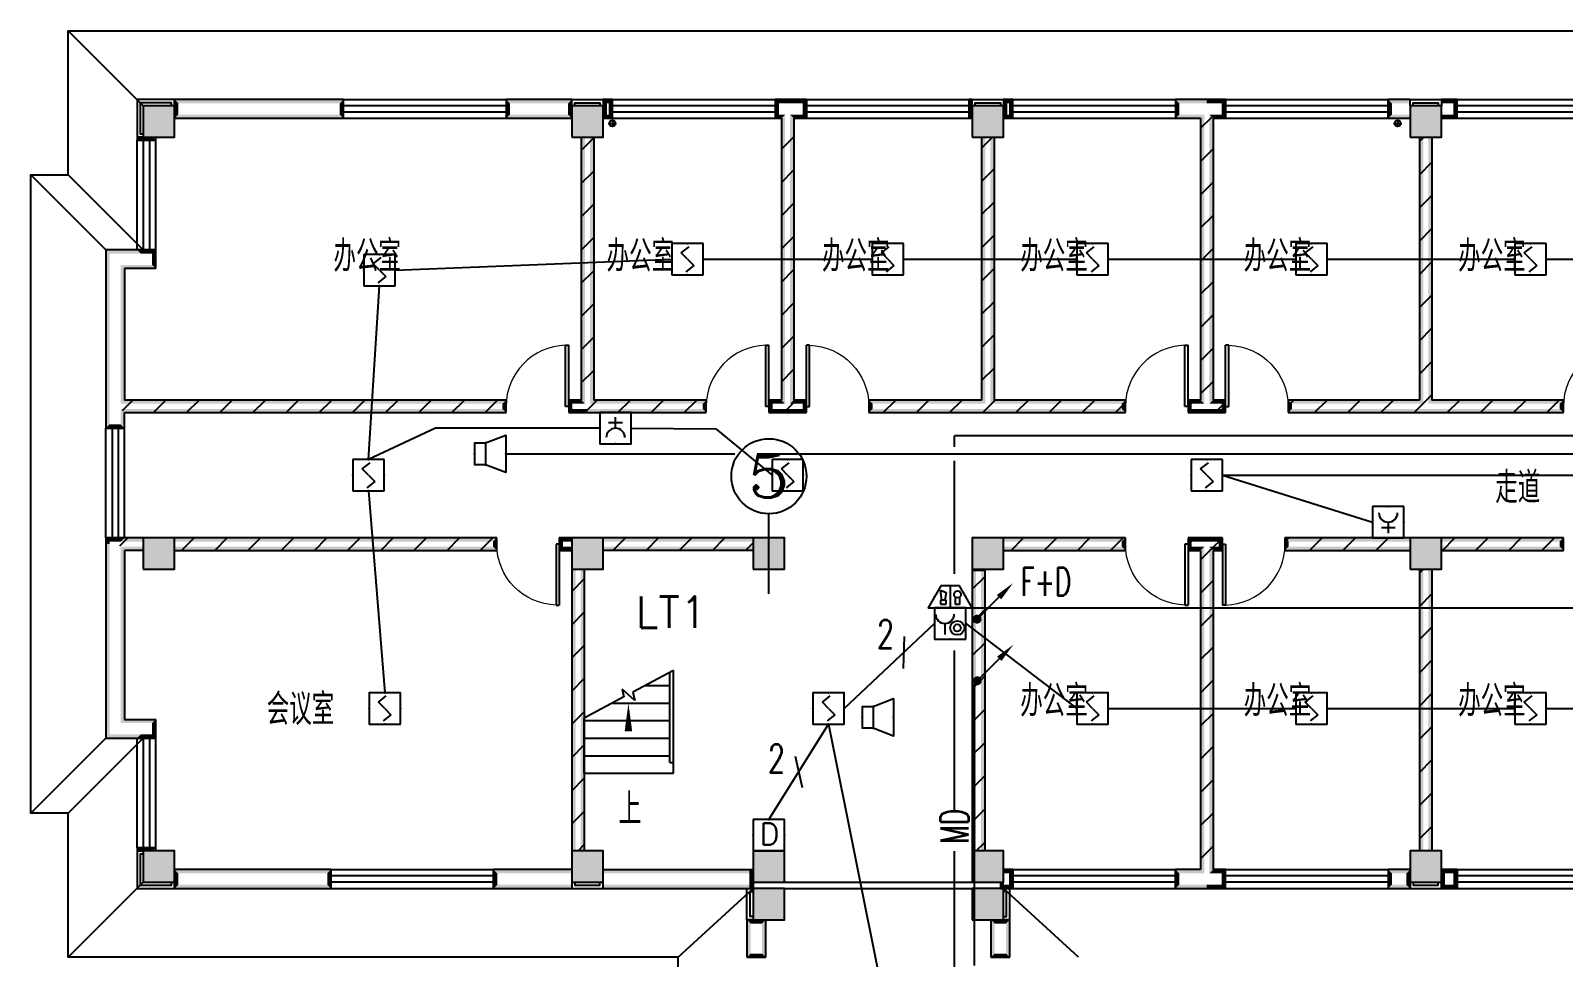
# Model space of a CAD drawing. Extents: x 101023 to 279373, y -114511 to 293844.
# Drawn here: x 123630 to 148130, y -20466 to -5666 of the extents above; entities that cross this region are included whole.
import ezdxf
from ezdxf.enums import TextEntityAlignment as Align

# ---------------------------------------------------------------- set-up
doc = ezdxf.new("R2010")
doc.units = 0
doc.header["$LTSCALE"] = 1000
doc.header["$MEASUREMENT"] = 0
for name, color, linetype in [('A-WALL-PATT', 252, 'Continuous'), ('AXIS', 3, 'Continuous'), ('AXIS_TEXT', 7, 'Continuous'), ('COLUMN', 2, 'Continuous'), ('DIM-消防', 3, 'Continuous'), ('DIM_SYMB', 3, 'Continuous'), ('EQUIP-广播', 3, 'Continuous'), ('EQUIP-消防', 3, 'Continuous'), ('LWIRE', 4, 'Continuous'), ('PUB_HATCH', 8, 'Continuous'), ('PUB_TEXT', 7, 'Continuous'), ('PUB_WALL', 2, 'Continuous'), ('SIG_TEXT', 7, 'Continuous'), ('STAIR', 2, 'Continuous'), ('WALL', 2, 'Continuous'), ('WINDOW', 2, 'Continuous'), ('WIRE-消防', 1, 'Continuous'), ('排水', 153, 'Continuous'), ('看线', 30, 'Continuous')]:
    doc.layers.add(name, color=color, linetype=linetype)
doc.styles.add('_TCH_AXIS', font='COMPLEX', dxfattribs={"bigfont": 'GBCBIG'})
doc.styles.add('_TCH_DIM', font='simplex.shx', dxfattribs={"bigfont": 'gbcbig.shx'})
doc.styles.add('_TEL_DIM', font='simplex.shx', dxfattribs={"width": 0.8, "height": 3.5, "bigfont": 'gbcbig.shx'})
doc.styles.add('COMPLEX', font='COMPLEX')
doc.styles.get("Standard").update_dxf_attribs({"font": 'simplex.shx', "width": 0.8, "bigfont": 'gbcbig.shx'})
pattern_1 = [(45, (-908016.57, -754752.9), (-265.16515, 265.16515), [])]

# ---------------------------------------------------------------- blocks, each defined once
blk = doc.blocks.new('$equip$00002755')
for p, q in [((0.5, 0.5), (-0.5, 0.5)), ((-0.5, 0.5), (-0.5, -0.5)), ((0.5, -0.5), (0.5, 0.5)), ((-0.5, -0.5), (0.5, -0.5))]:
    blk.add_line(p, q)
at = {"const_width": 0.04}
blk.add_lwpolyline([(-0.5, 0.5), (0.5, 0.5), (0.5, -0.5), (-0.5, -0.5), (-0.5, 0.5), (0.5, 0.5)], dxfattribs=at)
for p in [(0, 0.5), (-0.5, 0), (0.5, 0), (-0.027, -0.5)]:
    blk.add_point(p)
at = {"color": 7}
blk.add_attdef('$TEXT$', text='', height=0.4, dxfattribs=at).set_placement((0.026, -0.008), align=Align.MIDDLE_CENTER)
at = {"color": 7, "flags": 1}
for tag, height, p in [('A', 0.00002, (0, 0)), ('B', 0.4, (0.755, -0.254))]:
    blk.add_attdef(tag, text='', height=height, dxfattribs=at).set_placement(p, align=Align.MIDDLE_CENTER)
blk = doc.blocks.new('$equip$00002656')
for p, q in [((-0.5, 1), (-0.5, 0)), ((0.5, 1), (-0.5, 1)), ((0.5, 0), (0.5, 1)), ((0, 0.5), (0, 0.15)), ((-0.5, 0), (0.5, 0)), ((-0.219, 0.331), (0.222, 0.331))]:
    blk.add_line(p, q)
at = {"const_width": 0.04}
blk.add_lwpolyline([(-0.5, 1), (0.5, 1), (0.5, 0), (-0.5, 0), (-0.5, 1), (0.5, 1)], dxfattribs=at)
blk.add_arc((0, 0.8), 0.3, 180, 0)
for p in [(0, 1), (-0.5, 0.5), (0.5, 0.5), (0, 0)]:
    blk.add_point(p)
at = {"color": 7, "flags": 1}
for tag, height, p in [('B', 0.4, (0.762, 0.292)), ('A', 0.00002, (0, 0))]:
    blk.add_attdef(tag, text='', height=height, dxfattribs=at).set_placement(p, align=Align.MIDDLE_CENTER)
blk = doc.blocks.new('$equip$00002982')
for p, q in [((0.35, 0.35), (1, 0.6)), ((1, 0.6), (1, -0.6)), ((0, 0.35), (0.35, 0.35)), ((0, 0.35), (0, -0.35)), ((0.35, 0.35), (0.35, -0.35)), ((0.35, -0.35), (0, -0.35)), ((1, -0.6), (0.35, -0.35))]:
    blk.add_line(p, q)
at = {"const_width": 0.04}
blk.add_lwpolyline([(0.35, 0.35), (0, 0.35), (0, -0.35), (0.35, -0.35), (1, -0.6), (1, 0.6), (0.35, 0.35), (0, 0.35)], dxfattribs=at)
for p in [(0, 0), (0.35, 0.35), (1, 0), (0.35, -0.35)]:
    blk.add_point(p)
at = {"color": 7, "style": '_TEL_DIM', "flags": 1}
for tag in ['A', 'REMARK']:
    blk.add_attdef(tag, text='', height=0.00002, dxfattribs=at).set_placement((0, 0), align=Align.MIDDLE_CENTER)
blk = doc.blocks.new('$equip$00002655')
for p, q in [((-0.5, 1), (-0.5, 0)), ((0.5, 1), (-0.5, 1)), ((0.5, 0), (0.5, 1)), ((-0.169, 0.5), (-0.169, 0.15)), ((-0.5, 0), (0.5, 0))]:
    blk.add_line(p, q)
at = {"const_width": 0.04}
blk.add_lwpolyline([(-0.5, 1), (0.5, 1), (0.5, 0), (-0.5, 0), (-0.5, 1), (0.5, 1)], dxfattribs=at)
for radius in [0.226, 0.113]:
    blk.add_circle((0.227, 0.36), radius)
blk.add_arc((-0.169, 0.8), 0.3, 180, 0)
for p in [(0, 1), (-0.5, 0.5), (0.5, 0.5), (0, 0)]:
    blk.add_point(p)
at = {"color": 7, "flags": 1}
for tag, height, p in [('B', 0.4, (0.762, 0.292)), ('A', 0.00002, (0, 0))]:
    blk.add_attdef(tag, text='', height=height, dxfattribs=at).set_placement(p, align=Align.MIDDLE_CENTER)
blk = doc.blocks.new('$equip$00002679')
for p, q in [((-0.3, 0.699), (-0.703, 0)), ((-0.264, 0.249), (-0.304, 0.569)), ((-0.304, 0.569), (-0.128, 0.489)), ((0.3, 0.699), (-0.3, 0.699)), ((0.3, 0.699), (-0.3, 0.699)), ((0, 0.699), (0, 0)), ((0.703, 0), (0.3, 0.699)), ((-0.703, 0), (0.703, 0)), ((-0.304, 0.249), (-0.304, 0.113)), ((-0.128, 0.249), (-0.304, 0.249)), ((-0.304, 0.113), (-0.128, 0.113)), ((-0.128, 0.489), (-0.168, 0.249)), ((-0.128, 0.113), (-0.128, 0.249)), ((0.174, 0.11), (0.174, 0.338)), ((0.294, 0.11), (0.174, 0.11)), ((0.294, 0.338), (0.294, 0.11))]:
    blk.add_line(p, q)
at = {"const_width": 0.04}
for points in [[(-0.299, 0.699), (0.301, 0.699), (0.703, 0), (-0.702, 0), (-0.299, 0.699), (0.301, 0.699)], [(-0.3, 0.699), (0.3, 0.699), (0.703, 0), (-0.703, 0), (-0.3, 0.699), (0.3, 0.699)]]:
    blk.add_lwpolyline(points, dxfattribs=at)
blk.add_circle((0.234, 0.43), 0.111)
for p in [(0, 0.699), (-0.501, 0.349), (0, 0), (0.502, 0.349)]:
    blk.add_point(p)
at = {"color": 7, "flags": 1}
for tag, height, p in [('B', 0.4, (0.961, 0.299)), ('A', 0.00002, (0, 0))]:
    blk.add_attdef(tag, text='', height=height, dxfattribs=at).set_placement(p, align=Align.MIDDLE_CENTER)
blk = doc.blocks.new('$Equip$00002649')
for p, q in [((-0.5, 0.5), (-0.5, -0.5)), ((0.5, 0.5), (-0.5, 0.5)), ((0.5, -0.5), (0.5, 0.5)), ((-0.2, 0.2), (0.05, 0.4)), ((0, 0), (-0.2, 0.2)), ((0, 0), (0.2, -0.2)), ((0.2, -0.2), (-0.05, -0.4)), ((-0.5, -0.5), (0.5, -0.5))]:
    blk.add_line(p, q)
at = {"const_width": 0.04}
blk.add_lwpolyline([(-0.5, 0.5), (0.5, 0.5), (0.5, -0.5), (-0.5, -0.5), (-0.5, 0.5), (0.5, 0.5)], dxfattribs=at)
for p in [(0, 0.5), (-0.5, 0), (0.5, 0), (0, -0.5)]:
    blk.add_point(p)
at = {"color": 7, "flags": 1}
for tag, height, p in [('A', 0.00002, (0, 0)), ('B', 0.4, (0.762, -0.208))]:
    blk.add_attdef(tag, text='', height=height, dxfattribs=at).set_placement(p, align=Align.MIDDLE_CENTER)
blk = doc.blocks.new('ng')
at = {"layer": '排水'}
for p, q in [((345991, 781358), (346091, 781358)), ((346041, 781408), (346041, 781308))]:
    blk.add_line(p, q, dxfattribs=at)
blk.add_circle((346041, 781358), 50, dxfattribs=at)
blk = doc.blocks.new('雨水管')
at = {"layer": '排水'}
for p in [(588216, -46811), (600767, -46811)]:
    blk.add_blockref('ng', p, dxfattribs=at)
blk = doc.blocks.new('_AXISO')
blk.add_circle((0, 0), 0.5)
at = {"layer": 'AXIS_TEXT', "style": 'COMPLEX', "width": 1.041667}
blk.add_attdef('A', text='', height=0.56, dxfattribs=at).set_placement((-0.25, -0.28), (0.25, -0.28), align=Align.FIT)
blk = doc.blocks.new('ERT')
at = {"layer": 'AXIS'}
blk.add_line((936758.2, 855900), (936758.2, 857175.6), dxfattribs=at)
ref = blk.add_blockref('_AXISO', (936758.2, 857775.6), dxfattribs=dict(at, xscale=1200, yscale=1200, zscale=1200))
ref.add_attrib('A', '5', dxfattribs={"layer": 'AXIS_TEXT', "height": 678.8, "style": '_TCH_AXIS', "width": 1.5}).set_placement((936418.8, 857436.2), (937097.6, 857436.2), align=Align.FIT)
blk = doc.blocks.new('$WINLIB2D$00000001')
at = {"color": 0}
for points in [[(-0.5, 0.5), (-0.5, -0.5)], [(-0.5, 0.5), (0.5, 0.5)], [(0.5, -0.5), (0.5, 0.5)], [(0.5, 0.1667), (-0.5, 0.1667)], [(0.5, -0.1667), (-0.5, -0.1667)], [(-0.5, -0.5), (0.5, -0.5)]]:
    blk.add_lwpolyline(points, dxfattribs=at)
blk = doc.blocks.new('$DorLib2D$00000001')
for p, q in [((0.45, 0.975), (0.5, 0.975)), ((0.45, 0), (0.45, 0.975)), ((0.5, 0), (0.5, 0.975)), ((0.5, 0), (0.45, 0))]:
    blk.add_line(p, q)
at = {"lineweight": 13}
blk.add_arc((0.475, 0), 0.975, 91.4693, 180, dxfattribs=at)
blk = doc.blocks.new('_FZH')
blk.add_lwpolyline([(-0.5, -0.5), (0.5, -0.5), (0.5, 0.5), (-0.5, 0.5)], close=True)
at = {"layer": 'PUB_HATCH'}
blk.add_solid([(-0.5, -0.5), (0.5, -0.5), (-0.5, 0.5), (0.5, 0.5)], dxfattribs=at)
blk = doc.blocks.new('A$C40CE5D7B')
at = {"layer": 'A-WALL-PATT'}
h = blk.add_hatch(dxfattribs=at)
h.set_pattern_fill('普通砖', color=256, scale=150, style=0)
h.set_pattern_definition(pattern_1)
h.paths.add_polyline_path([(19400, 108570), (19300, 108470), (19300, 103970), (19360, 103910), (19400, 103903), (19440, 103910), (19500, 103970), (19500, 108470)])
h = blk.add_hatch(dxfattribs=at)
h.set_pattern_fill('普通砖', color=256, scale=150, style=0)
h.set_pattern_definition(pattern_1)
h.paths.add_polyline_path([(26100, 108570), (26000, 108470), (26000, 103970), (26060, 103910), (26100, 103903), (26140, 103910), (26200, 103970), (26200, 108470)])
h = blk.add_hatch(dxfattribs=at)
h.set_pattern_fill('普通砖', color=256, scale=150, style=0)
h.set_pattern_definition(pattern_1)
h.paths.add_polyline_path([(16300, 108170), (16100, 108170), (16100, 103970), (16160, 103910), (16200, 103903), (16240, 103910), (16300, 103970)])
h = blk.add_hatch(dxfattribs=at)
h.set_pattern_fill('普通砖', color=256, scale=150, style=0)
h.set_pattern_definition(pattern_1)
h.paths.add_polyline_path([(22700, 108170), (22500, 108170), (22500, 103970), (22560, 103910), (22600, 103903), (22640, 103910), (22700, 103970)])
h = blk.add_hatch(dxfattribs=at)
h.set_pattern_fill('普通砖', color=256, scale=150, style=0)
h.set_pattern_definition(pattern_1)
h.paths.add_polyline_path([(29700, 108170), (29500, 108170), (29500, 103970), (29560, 103910), (29600, 103903), (29640, 103910), (29700, 103970)])
h = blk.add_hatch(dxfattribs=at)
h.set_pattern_fill('普通砖', color=256, scale=150, style=0)
h.set_pattern_definition(pattern_1)
h.paths.add_polyline_path([(8700, 103870), (8800, 103770), (14900, 103770), (14900, 103970), (8800, 103970)])
h = blk.add_hatch(dxfattribs=at)
h.set_pattern_fill('普通砖', color=256, scale=150, style=0)
h.set_pattern_definition(pattern_1)
h.paths.add_polyline_path([(16160, 103910), (16100, 103970), (15900, 103970), (15900, 103770), (16200, 103770), (16200, 103903)])
h = blk.add_hatch(dxfattribs=at)
h.set_pattern_fill('普通砖', color=256, scale=150, style=0)
h.set_pattern_definition(pattern_1)
h.paths.add_polyline_path([(16200, 103903), (16200, 103770), (18100, 103770), (18100, 103970), (16300, 103970), (16240, 103910)])
h = blk.add_hatch(dxfattribs=at)
h.set_pattern_fill('普通砖', color=256, scale=150, style=0)
h.set_pattern_definition(pattern_1)
h.paths.add_polyline_path([(19360, 103910), (19300, 103970), (19100, 103970), (19100, 103770), (19400, 103770), (19400, 103903)])
h = blk.add_hatch(dxfattribs=at)
h.set_pattern_fill('普通砖', color=256, scale=150, style=0)
h.set_pattern_definition(pattern_1)
h.paths.add_polyline_path([(19400, 103903), (19400, 103770), (19700, 103770), (19700, 103970), (19500, 103970), (19440, 103910)])
h = blk.add_hatch(dxfattribs=at)
h.set_pattern_fill('普通砖', color=256, scale=150, style=0)
h.set_pattern_definition(pattern_1)
h.paths.add_polyline_path([(22560, 103910), (22500, 103970), (20700, 103970), (20700, 103770), (22600, 103770), (22600, 103903)])
h = blk.add_hatch(dxfattribs=at)
h.set_pattern_fill('普通砖', color=256, scale=150, style=0)
h.set_pattern_definition(pattern_1)
h.paths.add_polyline_path([(22600, 103903), (22600, 103770), (24800, 103770), (24800, 103970), (22700, 103970), (22640, 103910)])
h = blk.add_hatch(dxfattribs=at)
h.set_pattern_fill('普通砖', color=256, scale=150, style=0)
h.set_pattern_definition(pattern_1)
h.paths.add_polyline_path([(26060, 103910), (26000, 103970), (25800, 103970), (25800, 103770), (26100, 103770), (26100, 103903)])
h = blk.add_hatch(dxfattribs=at)
h.set_pattern_fill('普通砖', color=256, scale=150, style=0)
h.set_pattern_definition(pattern_1)
h.paths.add_polyline_path([(26100, 103903), (26100, 103770), (26400, 103770), (26400, 103970), (26200, 103970), (26140, 103910)])
h = blk.add_hatch(dxfattribs=at)
h.set_pattern_fill('普通砖', color=256, scale=150, style=0)
h.set_pattern_definition(pattern_1)
h.paths.add_polyline_path([(29560, 103910), (29500, 103970), (27400, 103970), (27400, 103770), (29600, 103770), (29600, 103903)])
h = blk.add_hatch(dxfattribs=at)
h.set_pattern_fill('普通砖', color=256, scale=150, style=0)
h.set_pattern_definition(pattern_1)
h.paths.add_polyline_path([(29600, 103903), (29600, 103770), (31800, 103770), (31800, 103970), (29700, 103970), (29640, 103910)])
h = blk.add_hatch(dxfattribs=at)
h.set_pattern_fill('普通砖', color=256, scale=150, style=0)
h.set_pattern_definition(pattern_1)
h.paths.add_polyline_path([(9100, 101570), (9100, 101770), (8800, 101770), (8700, 101670), (8800, 101570)])
h = blk.add_hatch(dxfattribs=at)
h.set_pattern_fill('普通砖', color=256, scale=150, style=0)
h.set_pattern_definition(pattern_1)
h.paths.add_polyline_path([(9600, 101770), (9600, 101570), (14750, 101570), (14750, 101770)])
h = blk.add_hatch(dxfattribs=at)
h.set_pattern_fill('普通砖', color=256, scale=150, style=0)
h.set_pattern_definition(pattern_1)
h.paths.add_polyline_path([(15950, 101570), (15950, 101770), (16050, 101770), (16050, 101770), (15750, 101770), (15750, 101570)])
h = blk.add_hatch(dxfattribs=at)
h.set_pattern_fill('普通砖', color=256, scale=150, style=0)
h.set_pattern_definition(pattern_1)
h.paths.add_polyline_path([(16050, 101770), (16450, 101770), (16450, 101570), (18850, 101570), (18850, 101770), (19100, 101770), (19100, 101770), (16050, 101770)])
h = blk.add_hatch(dxfattribs=at)
h.set_pattern_fill('普通砖', color=256, scale=150, style=0)
h.set_pattern_definition(pattern_1)
h.paths.add_polyline_path([(22800, 101770), (22850, 101770), (22850, 101570), (24800, 101570), (24800, 101770), (22800, 101770)])
h = blk.add_hatch(dxfattribs=at)
h.set_pattern_fill('普通砖', color=256, scale=150, style=0)
h.set_pattern_definition(pattern_1)
h.paths.add_polyline_path([(26100, 101637), (26100, 101770), (25800, 101770), (25800, 101570), (26000, 101570), (26060, 101630)])
h = blk.add_hatch(dxfattribs=at)
h.set_pattern_fill('普通砖', color=256, scale=150, style=0)
h.set_pattern_definition(pattern_1)
h.paths.add_polyline_path([(26140, 101630), (26200, 101570), (26350, 101570), (26350, 101770), (26100, 101770), (26100, 101637)])
h = blk.add_hatch(dxfattribs=at)
h.set_pattern_fill('普通砖', color=256, scale=150, style=0)
h.set_pattern_definition(pattern_1)
h.paths.add_polyline_path([(29350, 101570), (29350, 101770), (27350, 101770), (27350, 101570)])
h = blk.add_hatch(dxfattribs=at)
h.set_pattern_fill('普通砖', color=256, scale=150, style=0)
h.set_pattern_definition(pattern_1)
h.paths.add_polyline_path([(29850, 101770), (29850, 101570), (31800, 101570), (31800, 101770)])
h = blk.add_hatch(dxfattribs=at)
h.set_pattern_fill('普通砖', color=256, scale=150, style=0)
h.set_pattern_definition(pattern_1)
h.paths.add_polyline_path([(26100, 101637), (26060, 101630), (26000, 101570), (26000, 96470), (26100, 96370), (26200, 96470), (26200, 101570), (26140, 101630)])
h = blk.add_hatch(dxfattribs=at)
h.set_pattern_fill('普通砖', color=256, scale=150, style=0)
h.set_pattern_definition(pattern_1)
h.paths.add_polyline_path([(15950, 96770), (16150, 96770), (16150, 101270), (15950, 101270)])
h = blk.add_hatch(dxfattribs=at)
h.set_pattern_fill('普通砖', color=256, scale=150, style=0)
h.set_pattern_definition(pattern_1)
h.paths.add_polyline_path([(22350, 96720), (22350, 96770), (22550, 96770), (22550, 101270), (22350, 101270)])
h = blk.add_hatch(dxfattribs=at)
h.set_pattern_fill('普通砖', color=256, scale=150, style=0)
h.set_pattern_definition(pattern_1)
h.paths.add_polyline_path([(29500, 96770), (29700, 96770), (29700, 101270), (29500, 101270)])
at = {"layer": 'PUB_WALL'}
for points in [[(9600, 108670), (9100, 108670), (9160, 108610), (9540, 108610)], [(9100, 108670), (9100, 108170), (9160, 108230), (9160, 108610)], [(9600, 108170), (9600, 108670), (9540, 108610), (9540, 108230)], [(12300, 108770), (9600, 108770), (9660, 108710), (12240, 108710)], [(9600, 108770), (9600, 108470), (9660, 108530), (9660, 108710)], [(12300, 108470), (12300, 108770), (12240, 108710), (12240, 108530)], [(15950, 108770), (14900, 108770), (14960, 108710), (15890, 108710)], [(14900, 108770), (14900, 108470), (14960, 108530), (14960, 108710)], [(15950, 108470), (15950, 108770), (15890, 108710), (15890, 108530)], [(16450, 108670), (15950, 108670), (16010, 108610), (16390, 108610)], [(15950, 108670), (15950, 108170), (16010, 108230), (16010, 108610)], [(16450, 108170), (16450, 108670), (16390, 108610), (16390, 108230)], [(16600, 108770), (16450, 108770), (16510, 108710), (16540, 108710)], [(16450, 108770), (16450, 108470), (16510, 108530), (16510, 108710)], [(16600, 108470), (16600, 108770), (16540, 108710), (16540, 108530)], [(19400, 108770), (19200, 108770), (19260, 108710), (19400, 108710)], [(19200, 108770), (19200, 108470), (19260, 108530), (19260, 108710)], [(19700, 108770), (19400, 108770), (19400, 108710), (19640, 108710)], [(19700, 108470), (19700, 108770), (19640, 108710), (19640, 108530)], [(22350, 108770), (22300, 108770), (22360, 108710), (22290, 108710)], [(22350, 108470), (22350, 108770), (22290, 108710), (22290, 108530)], [(22300, 108770), (22300, 108470), (22360, 108530), (22360, 108710)], [(22850, 108670), (22350, 108670), (22410, 108610), (22790, 108610)], [(22350, 108670), (22350, 108170), (22410, 108230), (22410, 108610)], [(22850, 108170), (22850, 108670), (22790, 108610), (22790, 108230)], [(23000, 108770), (22850, 108770), (22910, 108710), (22940, 108710)], [(22850, 108770), (22850, 108470), (22910, 108530), (22910, 108710)], [(23000, 108470), (23000, 108770), (22940, 108710), (22940, 108530)], [(26100, 108770), (25600, 108770), (25660, 108710), (26100, 108710)], [(25600, 108770), (25600, 108470), (25660, 108530), (25660, 108710)], [(26400, 108770), (26100, 108770), (26100, 108710), (26340, 108710)], [(26400, 108470), (26400, 108770), (26340, 108710), (26340, 108530)], [(29350, 108770), (29000, 108770), (29060, 108710), (29350, 108710)], [(29000, 108770), (29000, 108470), (29060, 108530), (29060, 108710)], [(29850, 108670), (29350, 108670), (29410, 108610), (29790, 108610)], [(29350, 108670), (29350, 108170), (29410, 108230), (29410, 108610)], [(29850, 108170), (29850, 108670), (29790, 108610), (29790, 108230)], [(30100, 108770), (29850, 108770), (29850, 108710), (30040, 108710)], [(30100, 108470), (30100, 108770), (30040, 108710), (30040, 108530)], [(9600, 108470), (12300, 108470), (12240, 108530), (9660, 108530)], [(14900, 108470), (15950, 108470), (15890, 108530), (14960, 108530)], [(16450, 108470), (16600, 108470), (16540, 108530), (16510, 108530)], [(19200, 108470), (19300, 108470), (19360, 108530), (19260, 108530)], [(19300, 108470), (19300, 103970), (19360, 103910), (19360, 108530)], [(19500, 108470), (19500, 103970), (19440, 103910), (19440, 108530)], [(19500, 108470), (19700, 108470), (19640, 108530), (19440, 108530)], [(22300, 108470), (22350, 108470), (22290, 108530), (22360, 108530)], [(22850, 108470), (23000, 108470), (22940, 108530), (22910, 108530)], [(25600, 108470), (26000, 108470), (26060, 108530), (25660, 108530)], [(26000, 108470), (26000, 103970), (26060, 103910), (26060, 108530)], [(26200, 108470), (26200, 103970), (26140, 103910), (26140, 108530)], [(26200, 108470), (26400, 108470), (26340, 108530), (26140, 108530)], [(29000, 108470), (29350, 108470), (29350, 108530), (29060, 108530)], [(29850, 108530), (29850, 108470), (30100, 108470), (30040, 108530)], [(9250, 108170), (9100, 108170), (9100, 108180), (9060, 108180), (9000, 108120), (9300, 108120)], [(9300, 108170), (9000, 108170), (9060, 108110), (9240, 108110)], [(9100, 108170), (9600, 108170), (9540, 108230), (9160, 108230)], [(15950, 108170), (16450, 108170), (16390, 108230), (16010, 108230)], [(16160, 108170), (16100, 108170), (16100, 103970), (16160, 103910)], [(16300, 108170), (16240, 108170), (16240, 103910), (16300, 103970)], [(22350, 108170), (22850, 108170), (22790, 108230), (22410, 108230)], [(22560, 108170), (22500, 108170), (22500, 103970), (22560, 103910)], [(22700, 108170), (22640, 108170), (22640, 103910), (22700, 103970)], [(29350, 108170), (29850, 108170), (29790, 108230), (29410, 108230)], [(29560, 108170), (29500, 108170), (29500, 103970), (29560, 103910)], [(29700, 108170), (29640, 108170), (29640, 103910), (29700, 103970)], [(8500, 106370), (8500, 103870), (8560, 103870), (8560, 106310)], [(9000, 106370), (8500, 106370), (8560, 106310), (9060, 106310)], [(9300, 106370), (9000, 106370), (9060, 106310), (9240, 106310)], [(9300, 106070), (9300, 106370), (9240, 106310), (9240, 106130)], [(8800, 106070), (8800, 103970), (8740, 103910), (8740, 106130)], [(9300, 106070), (8800, 106070), (8740, 106130), (9240, 106130)], [(14900, 103970), (8800, 103970), (8740, 103910), (14840, 103910)], [(14900, 103770), (14900, 103970), (14840, 103910), (14840, 103830)], [(16100, 103970), (15900, 103970), (15960, 103910), (16160, 103910)], [(15900, 103970), (15900, 103770), (15960, 103830), (15960, 103910)], [(18100, 103970), (16300, 103970), (16240, 103910), (18040, 103910)], [(18100, 103770), (18100, 103970), (18040, 103910), (18040, 103830)], [(19300, 103970), (19100, 103970), (19160, 103910), (19360, 103910)], [(19100, 103970), (19100, 103770), (19160, 103830), (19160, 103910)], [(19700, 103970), (19500, 103970), (19440, 103910), (19640, 103910)], [(19700, 103770), (19700, 103970), (19640, 103910), (19640, 103830)], [(22500, 103970), (20700, 103970), (20760, 103910), (22560, 103910)], [(20700, 103970), (20700, 103770), (20760, 103830), (20760, 103910)], [(24800, 103970), (22700, 103970), (22640, 103910), (24740, 103910)], [(24800, 103770), (24800, 103970), (24740, 103910), (24740, 103830)], [(26000, 103970), (25800, 103970), (25860, 103910), (26060, 103910)], [(25800, 103970), (25800, 103770), (25860, 103830), (25860, 103910)], [(26400, 103970), (26200, 103970), (26140, 103910), (26340, 103910)], [(26400, 103770), (26400, 103970), (26340, 103910), (26340, 103830)], [(29500, 103970), (27400, 103970), (27460, 103910), (29560, 103910)], [(27400, 103970), (27400, 103770), (27460, 103830), (27460, 103910)], [(31800, 103970), (29700, 103970), (29640, 103910), (31740, 103910)], [(31800, 103770), (31800, 103970), (31740, 103910), (31740, 103830)], [(8500, 103870), (8500, 103520), (8560, 103580), (8560, 103870)], [(8800, 103770), (14900, 103770), (14840, 103830), (8740, 103830)], [(8800, 103520), (8800, 103770), (8740, 103830), (8740, 103580)], [(15900, 103770), (16200, 103770), (16200, 103830), (15960, 103830)], [(16200, 103770), (18100, 103770), (18040, 103830), (16200, 103830)], [(19100, 103770), (19400, 103770), (19400, 103830), (19160, 103830)], [(19400, 103770), (19700, 103770), (19640, 103830), (19400, 103830)], [(20700, 103770), (22600, 103770), (22600, 103830), (20760, 103830)], [(22600, 103770), (24800, 103770), (24740, 103830), (22600, 103830)], [(25800, 103770), (26100, 103770), (26100, 103830), (25860, 103830)], [(26100, 103770), (26400, 103770), (26340, 103830), (26100, 103830)], [(27400, 103770), (29600, 103770), (29600, 103830), (27460, 103830)], [(29600, 103770), (31800, 103770), (31740, 103830), (29600, 103830)], [(8500, 103520), (8800, 103520), (8740, 103580), (8560, 103580)], [(8800, 101770), (8500, 101770), (8560, 101710), (8740, 101710)], [(8500, 101770), (8500, 101670), (8560, 101670), (8560, 101710)], [(9100, 101710), (9100, 101770), (8800, 101770), (8740, 101710)], [(9600, 101770), (9100, 101770), (9160, 101710), (9540, 101710)], [(9100, 101770), (9100, 101270), (9160, 101330), (9160, 101710)], [(9600, 101270), (9600, 101770), (9540, 101710), (9540, 101330)], [(9600, 101770), (9600, 101710), (14690, 101710), (14750, 101770)], [(14750, 101570), (14750, 101770), (14690, 101710), (14690, 101630)], [(15950, 101710), (15950, 101770), (16050, 101770), (16050, 101770), (15750, 101770), (15810, 101710)], [(15750, 101770), (15750, 101570), (15810, 101630), (15810, 101710)], [(16450, 101770), (15950, 101770), (16010, 101710), (16390, 101710)], [(15950, 101770), (15950, 101270), (16010, 101330), (16010, 101710)], [(16050, 101770), (16450, 101770), (16450, 101710), (18850, 101710), (18850, 101770), (19100, 101770), (19100, 101770), (16050, 101770)], [(16450, 101270), (16450, 101770), (16390, 101710), (16390, 101330)], [(19350, 101770), (18850, 101770), (18910, 101710), (19290, 101710)], [(18850, 101770), (18850, 101270), (18910, 101330), (18910, 101710)], [(19040, 101770), (19100, 101770), (19100, 101770), (19040, 101770)], [(19350, 101270), (19350, 101770), (19290, 101710), (19290, 101330)], [(22850, 101770), (22350, 101770), (22410, 101710), (22790, 101710)], [(22350, 101770), (22350, 101270), (22410, 101330), (22410, 101710)], [(22850, 101270), (22850, 101770), (22790, 101710), (22790, 101330)], [(22800, 101770), (22850, 101770), (22850, 101720), (22860, 101710), (24740, 101710), (24800, 101770), (22800, 101770)], [(22800, 101770), (22800, 101770), (22800, 101770)], [(22850, 101720), (22850, 101620), (22860, 101630), (22860, 101710)], [(24800, 101570), (24800, 101770), (24740, 101710), (24740, 101630)], [(26100, 101770), (25800, 101770), (25860, 101710), (26100, 101710)], [(25800, 101770), (25800, 101570), (25860, 101630), (25860, 101710)], [(26350, 101770), (26100, 101770), (26100, 101710), (26290, 101710)], [(26350, 101570), (26350, 101770), (26290, 101710), (26290, 101630)], [(29350, 101710), (29350, 101770), (27350, 101770), (27410, 101710)], [(27350, 101770), (27350, 101570), (27410, 101630), (27410, 101710)], [(29850, 101770), (29350, 101770), (29410, 101710), (29790, 101710)], [(29350, 101770), (29350, 101270), (29410, 101330), (29410, 101710)], [(29850, 101270), (29850, 101770), (29790, 101710), (29790, 101330)], [(29850, 101770), (29850, 101710), (31740, 101710), (31800, 101770)], [(31800, 101570), (31800, 101770), (31740, 101710), (31740, 101630)], [(8500, 101670), (8500, 98570), (8560, 98630), (8560, 101670)], [(8800, 101570), (8800, 98870), (8740, 98810), (8740, 101630)], [(9100, 101570), (9100, 101630), (8740, 101630), (8800, 101570)], [(9600, 101630), (9600, 101570), (14750, 101570), (14690, 101630)], [(15950, 101570), (15950, 101630), (15810, 101630), (15750, 101570)], [(16450, 101630), (16450, 101570), (18850, 101570), (18850, 101630)], [(22850, 101620), (22850, 101570), (24800, 101570), (24740, 101630), (22860, 101630)], [(25800, 101570), (26000, 101570), (26060, 101630), (25860, 101630)], [(26000, 101570), (26000, 96470), (26060, 96410), (26060, 101630)], [(26200, 101570), (26350, 101570), (26290, 101630), (26140, 101630)], [(26200, 101570), (26200, 96470), (26140, 96410), (26140, 101630)], [(29350, 101570), (29350, 101630), (27410, 101630), (27350, 101570)], [(29850, 101630), (29850, 101570), (31800, 101570), (31740, 101630)], [(9100, 101270), (9600, 101270), (9540, 101330), (9160, 101330)], [(15950, 101270), (16450, 101270), (16390, 101330), (16010, 101330)], [(15950, 96770), (16010, 96770), (16010, 101270), (15950, 101270)], [(16090, 96770), (16150, 96770), (16150, 101270), (16090, 101270)], [(18850, 101270), (19350, 101270), (19290, 101330), (18910, 101330)], [(22350, 101270), (22850, 101270), (22790, 101330), (22410, 101330)], [(22350, 96720), (22350, 96770), (22410, 96770), (22410, 101270), (22350, 101270)], [(22550, 101270), (22350, 101270), (22350, 101236), (22550, 101236)], [(22490, 96770), (22550, 96770), (22550, 101270), (22490, 101270)], [(29350, 101270), (29850, 101270), (29790, 101330), (29410, 101330)], [(29500, 96770), (29560, 96770), (29560, 101270), (29500, 101270)], [(29640, 96770), (29700, 96770), (29700, 101270), (29640, 101270)], [(8800, 98870), (9300, 98870), (9240, 98810), (8740, 98810)], [(9300, 98570), (9300, 98870), (9240, 98810), (9240, 98630)], [(8500, 98570), (9000, 98570), (9060, 98630), (8560, 98630)], [(9000, 98570), (9300, 98570), (9240, 98630), (9060, 98630)], [(9000, 96770), (9300, 96770), (9240, 96830), (9060, 96830)], [(9100, 96760), (9100, 96770), (9250, 96770), (9300, 96820), (9000, 96820), (9060, 96760)], [(22350, 96720), (22350, 96770), (22550, 96770), (22550, 96780), (22350, 96780)], [(9600, 96770), (9100, 96770), (9160, 96710), (9540, 96710)], [(9100, 96770), (9100, 96270), (9160, 96330), (9160, 96710)], [(9600, 96270), (9600, 96770), (9540, 96710), (9540, 96330)], [(16450, 96770), (15950, 96770), (16010, 96710), (16390, 96710)], [(15950, 96770), (15950, 96270), (16010, 96330), (16010, 96710)], [(16450, 96270), (16450, 96770), (16390, 96710), (16390, 96330)], [(19350, 96770), (18850, 96770), (18910, 96710), (19290, 96710)], [(18850, 96770), (18850, 96270), (18910, 96330), (18910, 96710)], [(19350, 96270), (19350, 96770), (19290, 96710), (19290, 96330)], [(22850, 96770), (22350, 96770), (22410, 96710), (22790, 96710)], [(22350, 96770), (22350, 96270), (22410, 96330), (22410, 96710)], [(22850, 96270), (22850, 96770), (22790, 96710), (22790, 96330)], [(29850, 96770), (29350, 96770), (29410, 96710), (29790, 96710)], [(29350, 96770), (29350, 96270), (29410, 96330), (29410, 96710)], [(29850, 96270), (29850, 96770), (29790, 96710), (29790, 96330)], [(9100, 96270), (9600, 96270), (9540, 96330), (9160, 96330)], [(12100, 96470), (9600, 96470), (9660, 96410), (12040, 96410)], [(9600, 96470), (9600, 96170), (9660, 96230), (9660, 96410)], [(12100, 96170), (12100, 96470), (12040, 96410), (12040, 96230)], [(15950, 96470), (14700, 96470), (14760, 96410), (15950, 96410)], [(14700, 96470), (14700, 96170), (14760, 96230), (14760, 96410)], [(15950, 96270), (16450, 96270), (16390, 96330), (16010, 96330)], [(16450, 96470), (16450, 96410), (18850, 96410), (18850, 96470)], [(18850, 96470), (18790, 96470), (18790, 96170), (18850, 96170)], [(18850, 96270), (19350, 96270), (19290, 96330), (18910, 96330)], [(22350, 96270), (22850, 96270), (22790, 96330), (22410, 96330)], [(22850, 96420), (22850, 96270), (22800, 96270), (22800, 96170), (22860, 96230), (22860, 96410)], [(22850, 96470), (22850, 96420), (22860, 96410), (22940, 96410), (23000, 96470)], [(23000, 96170), (23000, 96470), (22940, 96410), (22940, 96230)], [(26000, 96470), (25600, 96470), (25660, 96410), (26060, 96410)], [(25600, 96470), (25600, 96170), (25660, 96230), (25660, 96410)], [(26400, 96470), (26200, 96470), (26140, 96410), (26340, 96410)], [(26400, 96170), (26400, 96470), (26340, 96410), (26340, 96230)], [(29350, 96470), (29000, 96470), (29060, 96410), (29290, 96410)], [(29000, 96470), (29000, 96170), (29060, 96230), (29060, 96410)], [(29350, 96170), (29350, 96470), (29290, 96410), (29290, 96230)], [(29350, 96270), (29850, 96270), (29790, 96330), (29410, 96330)], [(30100, 96470), (29850, 96470), (29910, 96410), (30040, 96410)], [(29850, 96470), (29850, 96170), (29910, 96230), (29910, 96410)], [(30100, 96170), (30100, 96470), (30040, 96410), (30040, 96230)], [(9600, 96170), (12100, 96170), (12040, 96230), (9660, 96230)], [(14700, 96170), (15950, 96170), (15950, 96230), (14760, 96230)], [(16450, 96170), (18850, 96170), (18850, 96230), (16450, 96230)], [(19350, 96170), (18850, 96170), (18910, 96110), (19290, 96110)], [(18850, 96170), (18850, 95670), (18910, 95730), (18910, 96110)], [(19350, 95670), (19350, 96170), (19290, 96110), (19290, 95730)], [(22850, 96170), (22350, 96170), (22410, 96110), (22790, 96110)], [(22350, 96170), (22350, 95670), (22410, 95730), (22410, 96110)], [(22850, 95670), (22850, 96170), (22790, 96110), (22790, 95730)], [(22800, 96170), (23000, 96170), (22940, 96230), (22860, 96230)], [(25600, 96170), (26100, 96170), (26100, 96230), (25660, 96230)], [(26100, 96170), (26400, 96170), (26340, 96230), (26100, 96230)], [(29000, 96170), (29350, 96170), (29290, 96230), (29060, 96230)], [(29850, 96170), (30100, 96170), (30040, 96230), (29910, 96230)], [(18750, 95670), (18750, 95070), (18810, 95130), (18810, 95610)], [(19050, 95670), (18750, 95670), (18810, 95610), (18990, 95610)], [(18850, 95670), (19350, 95670), (19290, 95730), (18910, 95730)], [(19050, 95070), (19050, 95670), (18990, 95610), (18990, 95130)], [(22350, 95670), (22850, 95670), (22790, 95730), (22410, 95730)], [(22650, 95670), (22650, 95070), (22710, 95130), (22710, 95610)], [(22950, 95670), (22650, 95670), (22710, 95610), (22890, 95610)], [(22950, 95070), (22950, 95670), (22890, 95610), (22890, 95130)], [(18750, 95070), (19050, 95070), (18990, 95130), (18810, 95130)], [(22650, 95070), (22950, 95070), (22890, 95130), (22710, 95130)]]:
    blk.add_hatch(color=256, dxfattribs=at).paths.add_polyline_path(points)
for points in [[(9600, 108670), (9600, 108770), (9000, 108770), (9000, 108170), (9100, 108170)], [(9550, 108670), (9550, 108720), (9050, 108720), (9050, 108220), (9100, 108220)], [(15950, 108670), (15950, 108770), (16450, 108770), (16450, 108670)], [(16000, 108670), (16000, 108720), (16400, 108720), (16400, 108670)], [(22350, 108670), (22350, 108770), (22850, 108770), (22850, 108670)], [(22400, 108670), (22400, 108720), (22800, 108720), (22800, 108670)], [(29350, 108670), (29350, 108770), (29850, 108770), (29850, 108670)], [(29400, 108670), (29400, 108720), (29800, 108720), (29800, 108670)], [(9100, 96770), (9000, 96770), (9000, 96170), (9600, 96170), (9600, 96270)], [(9100, 96720), (9050, 96720), (9050, 96220), (9550, 96220), (9550, 96270)], [(15950, 96270), (15950, 96170), (16450, 96170), (16450, 96270)], [(16000, 96270), (16000, 96220), (16400, 96220), (16400, 96270)], [(18850, 95670), (18750, 95670), (18750, 96170), (18850, 96170)], [(18850, 95720), (18800, 95720), (18800, 96120), (18850, 96120)], [(22850, 95670), (22950, 95670), (22950, 96170), (22850, 96170)], [(22850, 95720), (22900, 95720), (22900, 96120), (22850, 96120)], [(29350, 96270), (29350, 96170), (29850, 96170), (29850, 96270)], [(29400, 96270), (29400, 96220), (29800, 96220), (29800, 96270)]]:
    blk.add_lwpolyline(points)
at = {"layer": 'DIM_SYMB'}
blk.add_lwpolyline([(16855, 97870, 0, 0, 0), (16855, 99130, 0, 120, 0), (16855, 98680, 0, 0, 0)], format="xyseb", dxfattribs=at)
at = {"layer": 'STAIR'}
for p, q in [((17575, 99650), (16924, 99303)), ((17515, 98180), (17515, 99618)), ((17575, 98180), (17575, 99650)), ((17575, 98180), (17575, 99650)), ((16783, 99228), (16150, 98890)), ((16955, 99171), (16755, 99351)), ((16755, 99351), (16783, 99228)), ((16924, 99303), (16955, 99171)), ((17125, 99410), (17515, 99410)), ((16600, 99130), (17515, 99130)), ((16150, 98010), (16150, 98890)), ((16150, 98850), (17515, 98850)), ((16150, 98570), (17515, 98570)), ((16150, 98290), (17515, 98290)), ((16150, 98010), (17575, 98010)), ((17515, 98180), (17575, 98180)), ((17575, 98010), (17575, 98180))]:
    blk.add_line(p, q, dxfattribs=at)
at = {"layer": 'WALL'}
for p, q in [((12300, 108770), (9600, 108770)), ((9600, 108770), (9600, 108670)), ((12300, 108470), (12300, 108770)), ((15950, 108770), (14900, 108770)), ((14900, 108770), (14900, 108470)), ((15950, 108470), (15950, 108770)), ((16600, 108770), (16450, 108770)), ((16450, 108770), (16450, 108470)), ((16600, 108470), (16600, 108770)), ((19400, 108770), (19200, 108770)), ((19200, 108770), (19200, 108470)), ((19700, 108770), (19400, 108770)), ((19700, 108470), (19700, 108770)), ((22350, 108770), (22300, 108770)), ((22300, 108770), (22300, 108470)), ((22350, 108470), (22350, 108770)), ((23000, 108770), (22850, 108770)), ((22850, 108770), (22850, 108470)), ((23000, 108470), (23000, 108770)), ((26100, 108770), (25600, 108770)), ((25600, 108770), (25600, 108470)), ((26400, 108770), (26100, 108770)), ((26400, 108470), (26400, 108770)), ((29350, 108770), (29000, 108770)), ((29000, 108770), (29000, 108470)), ((30100, 108770), (29850, 108770)), ((30100, 108470), (30100, 108770)), ((9600, 108470), (12300, 108470)), ((14900, 108470), (15950, 108470)), ((16450, 108470), (16600, 108470)), ((19200, 108470), (19300, 108470)), ((19300, 108470), (19300, 103970)), ((19500, 108470), (19500, 103970)), ((19500, 108470), (19700, 108470)), ((22300, 108470), (22350, 108470)), ((22850, 108470), (23000, 108470)), ((25600, 108470), (26000, 108470)), ((26000, 108470), (26000, 103970)), ((26200, 108470), (26200, 103970)), ((26200, 108470), (26400, 108470)), ((29000, 108470), (29350, 108470)), ((29850, 108470), (30100, 108470)), ((9000, 108170), (9000, 108120)), ((9100, 108170), (9000, 108170)), ((9000, 108120), (9300, 108120)), ((9300, 108120), (9300, 108170)), ((16100, 108170), (16100, 103970)), ((16300, 108170), (16300, 103970)), ((22500, 108170), (22500, 103970)), ((22700, 108170), (22700, 103970)), ((29500, 108170), (29500, 103970)), ((29700, 108170), (29700, 103970)), ((8500, 106370), (8500, 103870)), ((9000, 106370), (8500, 106370)), ((9300, 106370), (9000, 106370)), ((9300, 106070), (9300, 106370)), ((8800, 106070), (8800, 103970)), ((9300, 106070), (8800, 106070)), ((14900, 103970), (8800, 103970)), ((14900, 103770), (14900, 103970)), ((16100, 103970), (15900, 103970)), ((15900, 103970), (15900, 103770)), ((18100, 103970), (16300, 103970)), ((18100, 103770), (18100, 103970)), ((19300, 103970), (19100, 103970)), ((19100, 103970), (19100, 103770)), ((19700, 103970), (19500, 103970)), ((19700, 103770), (19700, 103970)), ((22500, 103970), (20700, 103970)), ((20700, 103970), (20700, 103770)), ((24800, 103970), (22700, 103970)), ((24800, 103770), (24800, 103970)), ((26000, 103970), (25800, 103970)), ((25800, 103970), (25800, 103770)), ((26400, 103970), (26200, 103970)), ((26400, 103770), (26400, 103970)), ((29500, 103970), (27400, 103970)), ((27400, 103970), (27400, 103770)), ((31800, 103970), (29700, 103970)), ((31800, 103770), (31800, 103970)), ((8500, 103870), (8500, 103520)), ((8800, 103770), (14900, 103770)), ((8800, 103520), (8800, 103770)), ((15900, 103770), (16200, 103770)), ((16200, 103770), (18100, 103770)), ((19100, 103770), (19400, 103770)), ((19400, 103770), (19700, 103770)), ((20700, 103770), (22600, 103770)), ((22600, 103770), (24800, 103770)), ((25800, 103770), (26100, 103770)), ((26100, 103770), (26400, 103770)), ((27400, 103770), (29600, 103770)), ((29600, 103770), (31800, 103770)), ((8500, 103520), (8800, 103520)), ((8800, 101770), (8500, 101770)), ((8500, 101770), (8500, 101670)), ((9100, 101770), (8800, 101770)), ((14750, 101770), (9600, 101770)), ((14750, 101570), (14750, 101770)), ((16050, 101770), (15750, 101770)), ((15750, 101770), (15750, 101570)), ((19100, 101770), (16050, 101770)), ((19100, 101770), (19100, 101770)), ((24800, 101770), (22800, 101770)), ((22800, 101770), (22800, 101770)), ((24800, 101570), (24800, 101770)), ((26100, 101770), (25800, 101770)), ((25800, 101770), (25800, 101570)), ((26350, 101770), (26100, 101770)), ((26350, 101570), (26350, 101770)), ((29350, 101770), (27350, 101770)), ((27350, 101770), (27350, 101570)), ((31800, 101770), (29850, 101770)), ((31800, 101570), (31800, 101770)), ((8500, 101670), (8500, 98570)), ((8800, 101570), (8800, 98870)), ((9100, 101570), (8800, 101570)), ((9600, 101570), (14750, 101570)), ((15750, 101570), (15950, 101570)), ((18850, 101570), (16450, 101570)), ((22850, 101570), (24800, 101570)), ((25800, 101570), (26000, 101570)), ((26000, 101570), (26000, 96470)), ((26200, 101570), (26350, 101570)), ((26200, 101570), (26200, 96470)), ((27350, 101570), (29350, 101570)), ((29850, 101570), (31800, 101570)), ((15950, 101270), (15950, 96770)), ((16150, 101270), (16150, 96770)), ((22350, 101270), (22350, 96770)), ((22550, 101270), (22550, 96770)), ((29500, 101270), (29500, 96770)), ((29700, 101270), (29700, 96770)), ((8800, 98870), (9300, 98870)), ((9300, 98570), (9300, 98870)), ((8500, 98570), (9000, 98570)), ((9000, 98570), (9300, 98570)), ((9300, 96820), (9000, 96820)), ((9000, 96820), (9000, 96770)), ((9300, 96770), (9300, 96820)), ((9000, 96770), (9100, 96770)), ((12100, 96470), (9600, 96470)), ((9600, 96470), (9600, 96170)), ((12100, 96170), (12100, 96470)), ((15950, 96470), (14700, 96470)), ((14700, 96470), (14700, 96170)), ((16450, 96470), (18850, 96470)), ((23000, 96470), (22850, 96470)), ((23000, 96170), (23000, 96470)), ((26000, 96470), (25600, 96470)), ((25600, 96470), (25600, 96170)), ((26400, 96470), (26200, 96470)), ((26400, 96170), (26400, 96470)), ((29350, 96470), (29000, 96470)), ((29000, 96470), (29000, 96170)), ((29350, 96170), (29350, 96470)), ((30100, 96470), (29850, 96470)), ((29850, 96470), (29850, 96170)), ((30100, 96170), (30100, 96470)), ((9600, 96170), (12100, 96170)), ((14700, 96170), (15950, 96170)), ((16450, 96170), (18850, 96170)), ((18850, 96270), (18850, 96170)), ((22800, 96270), (22800, 96170)), ((22800, 96170), (23000, 96170)), ((25600, 96170), (26100, 96170)), ((26100, 96170), (26400, 96170)), ((29000, 96170), (29350, 96170)), ((29850, 96170), (30100, 96170)), ((18750, 95670), (18750, 95070)), ((18850, 95670), (18750, 95670)), ((19050, 95070), (19050, 95670)), ((22650, 95670), (22650, 95070)), ((22950, 95670), (22850, 95670)), ((22950, 95070), (22950, 95670)), ((18750, 95070), (19050, 95070)), ((22650, 95070), (22950, 95070))]:
    blk.add_line(p, q, dxfattribs=at)
at = {"layer": '排水'}
for p, q in [((7900, 109870), (9100, 108670)), ((7300, 107570), (8500, 106370)), ((7900, 107570), (9100, 106370)), ((7300, 97370), (8500, 98570)), ((7900, 97370), (9100, 98570)), ((7900, 95070), (9100, 96270)), ((17650, 95070), (18850, 96170)), ((24050, 95070), (22850, 96170))]:
    blk.add_line(p, q, dxfattribs=at)
blk.add_lwpolyline([(17650, 89770), (17650, 95070), (7900, 95070), (7900, 97370), (7300, 97370), (7300, 107570), (7900, 107570), (7900, 109870), (58850, 109870), (58850, 107870), (63700, 107870), (63700, 109870), (64900, 109870)], dxfattribs=at)
at = {"layer": '看线'}
for p, q in [((19350, 96270), (22350, 96270)), ((19350, 96170), (22350, 96170))]:
    blk.add_line(p, q, dxfattribs=at)
blk.add_blockref('雨水管', (-917658, -626157))
at = {"layer": 'COLUMN'}
for p, xscale, yscale, zscale, rotation in [((9350, 108420), 499.9999996874249, 500.0000004949979, 500.0000004949979, 359.999999950281), ((16200, 108420), 500.0009756486397, 499.9658332468243, 499.9658332468243, 359.9999999607932), ((22600, 108420), 499.9999994139653, 499.9658326901263, 499.9658326901263, 359.9999999702914), ((29600, 108420), 499.9999997831183, 500.0000000086147, 500.0000000086147, 7.096993437544791e-09), ((9350, 101520), 499.9999996254919, 500.0000003420282, 500.0000003420282, 359.9999999805366), ((16200, 101520), 500.00097617344, 499.9658330852399, 499.9658330852399, 359.9999999763078), ((19100, 101520), 499.9999990476063, 499.9658331071259, 499.9658331071259, 359.9999999860995), ((22600, 101520), 499.9999993123347, 499.9658330257516, 499.9658330257516, 359.9999999665427), ((9350, 96520), 499.999999549822, 499.965833150316, 499.965833150316, 359.9999999763745), ((16200, 96520), 500.0009762059199, 500.0000006456394, 500.0000006456394, 359.9999999558173), ((19100, 96520), 499.9999996775296, 500.0000004463363, 500.0000004463363, 359.9999999776018), ((22600, 96520), 499.9999994379468, 500.0000005076872, 500.0000005076872, 359.9999999750672), ((29600, 96520), 499.9999996058177, 499.9658332178369, 499.9658332178369, 359.9999999614468), ((19100, 95920), 500.0000004040776, 500.0000002979068, 500.0000002979068, 359.9999999811236), ((22600, 95920), 499.9999995232793, 499.9993402460823, 499.9993402460823, 359.9999999743601)]:
    blk.add_blockref('_FZH', p, dxfattribs=dict(at, xscale=xscale, yscale=yscale, zscale=zscale, rotation=rotation))
at = {"layer": 'COLUMN', "xscale": 500.0000002485467, "yscale": 500.0000003346941, "zscale": 500.0000003346941}
blk.add_blockref('_FZH', (29600, 101520), dxfattribs=at)
at = {"layer": 'WALL'}
blk.add_blockref('ERT', (-917658, -755022), dxfattribs=at)
at = {"layer": 'WINDOW'}
for name, p, xscale, yscale, zscale, rotation in [('$WINLIB2D$00000001', (13600, 108620), -2600, 300, -2600, 180), ('$WINLIB2D$00000001', (17900, 108620), -2600, 300, -2600, 180), ('$WINLIB2D$00000001', (24300, 108620), -2600, 300, 2600, 180), ('$WINLIB2D$00000001', (31400, 108620), -2600, 300, 2600, 180), ('$WINLIB2D$00000001', (9150, 107245), -1750, 299.9999999999999, -1750, 270), ('$DorLib2D$00000001', (32300, 103870), 1000, 1000, 1000, 359.9999999999981), ('$WINLIB2D$00000001', (8650, 102645), -1750, 300, -1750, 270), ('$DorLib2D$00000001', (15250, 101670), -1000, 1000, -1000, 180), ('$DorLib2D$00000001', (25300, 101670), -1000, 1000, -1000, 180), ('$DorLib2D$00000001', (26850, 101670), 1000, 1000, 1000, 180), ('$WINLIB2D$00000001', (9150, 97695), -1750, 300, -1750, 269.9999782967044), ('$WINLIB2D$00000001', (27700, 96320), -2600, 300, 2600, 180)]:
    blk.add_blockref(name, p, dxfattribs=dict(at, xscale=xscale, yscale=yscale, zscale=zscale, rotation=rotation))
for name, p, xscale, yscale, zscale in [('$WINLIB2D$00000001', (21000, 108620), 2600, 300, -2600), ('$WINLIB2D$00000001', (27700, 108620), 2600, 300, 2600), ('$DorLib2D$00000001', (15400, 103870), 1000, 1000, -1000), ('$DorLib2D$00000001', (18600, 103870), 1000, 1000, -1000), ('$DorLib2D$00000001', (20200, 103870), -1000, 1000, 1000), ('$DorLib2D$00000001', (25300, 103870), 1000, 1000, -1000), ('$DorLib2D$00000001', (26900, 103870), -1000, 1000, 1000), ('$WINLIB2D$00000001', (13400, 96320), 2600, 300, 2600), ('$WINLIB2D$00000001', (24300, 96320), 2600, 300, 2600), ('$WINLIB2D$00000001', (31400, 96320), 2600, 300, 2600)]:
    blk.add_blockref(name, p, dxfattribs=dict(at, xscale=xscale, yscale=yscale, zscale=zscale))
at = {"layer": 'DIM_SYMB', "color": 7, "style": '_TCH_DIM'}
blk.add_text('上', height=506, dxfattribs=at).set_placement((16698, 97187))
at = {"layer": 'PUB_TEXT'}
for s, p in [('办公室', (12140, 106020)), ('办公室', (16506, 106020)), ('办公室', (19948, 106020)), ('办公室', (23118, 106020)), ('办公室', (26690, 106020)), ('办公室', (30118, 106020)), ('走道', (30711, 102323)), ('LT1', (16972, 100333)), ('办公室', (23118, 98916)), ('办公室', (26690, 98916)), ('办公室', (30118, 98916)), ('会议室', (11073, 98783))]:
    blk.add_text(s, height=500, dxfattribs=at).set_placement(p)
blk = doc.blocks.new('$TELECSYS$00000095')
blk.add_line((0.4, 0.4), (-0.4, -0.4))
at = {"width": 0.8}
blk.add_attdef('N', text='', height=1, dxfattribs=at).set_placement((-0.017, 1.056), align=Align.MIDDLE)
blk = doc.blocks.new('$TelecSys$00000152')
blk.add_blockref('$TELECSYS$00000095', (0, 0))
at = {"style": '_TEL_DIM', "width": 0.7}
blk.add_attdef('N', text='', height=0.875, dxfattribs=at).set_placement((-0.015, 0.924), align=Align.MIDDLE)
blk = doc.blocks.new('$TelecSys$00000079')
for p, q in [((0.7, 0.7), (0, 0)), ((0.104, 0.104), (0.104, 0.104)), ((-0.104, -0.104), (-0.104, -0.104))]:
    blk.add_line(p, q)
at = {"const_width": 0.142}
blk.add_lwpolyline([(-0.071, 0, 1), (0.071, 0, 1)], format="xyb", close=True, dxfattribs=at)
blk.add_solid([(0.63, 0.77), (0.77, 0.63), (1.15, 1.15)])
at = {"width": 0.8, "flags": 9}
blk.add_attdef('A', (0, 0), '', height=0.00002, dxfattribs=at)

msp = doc.modelspace()

# ---------------------------------------------------------------- linework, layer by layer
at = {"layer": 'WIRE-消防', "linetype": 'Continuous'}
for p, q in [((129455, -9491), (133880, -9316)), ((134380, -9316), (137080, -9316)), ((137580, -9316), (140355, -9316)), ((140855, -9316), (143855, -9316)), ((144355, -9316), (147355, -9316)), ((147855, -9316), (150780, -9316)), ((129030, -12516), (129205, -9741)), ((133230, -12016), (134581, -12027)), ((134581, -12027), (135480, -12766)), ((131223, -12425), (134888, -12425)), ((135242, -12425), (156458, -12425)), ((142680, -12766), (149180, -12766)), ((142680, -12766), (145080, -13516)), ((129030, -13016), (129289, -16241)), ((136635, -16491), (138078, -15134)), ((138578, -15134), (140355, -16491)), ((140855, -16491), (143855, -16491)), ((144355, -16491), (147355, -16491)), ((147855, -16491), (150780, -16491)), ((135430, -18266), (136385, -16741)), ((136385, -16741), (137228, -20966))]:
    msp.add_line(p, q, dxfattribs=at)
at = {"layer": 'WIRE-消防'}
for p, q in [((130100, -12016), (129030, -12516)), ((132730, -12016), (130100, -12016)), ((138397, -12312), (138397, -12136)), ((156346, -12136), (138397, -12136)), ((138397, -14342), (138397, -12537)), ((138679, -14884), (155700, -14884)), ((138397, -18109), (138397, -15568)), ((138710, -16101), (138710, -20598)), ((138397, -23164), (138397, -18770))]:
    msp.add_line(p, q, dxfattribs=at)

# ---------------------------------------------------------------- block references
at = {"layer": 'DIM-消防'}
ref = msp.add_blockref('$TelecSys$00000152', (137584, -15599), dxfattribs=dict(at, xscale=450, yscale=450, zscale=450, rotation=43.23565163117703))
ref.add_attrib('N', '2', dxfattribs={"layer": '0', "color": 7, "height": 450, "style": '_TEL_DIM', "width": 0.7}).set_placement((137294, -15301), align=Align.MIDDLE)
ref = msp.add_blockref('$TelecSys$00000152', (135907, -17504), dxfattribs=dict(at, xscale=450, yscale=450, zscale=450, rotation=57.93867549294851))
ref.add_attrib('N', '2', dxfattribs={"layer": '0', "color": 7, "height": 450, "style": '_TEL_DIM', "width": 0.7}).set_placement((135551, -17289), align=Align.MIDDLE)
at = {"layer": 'EQUIP-广播', "xscale": 500, "yscale": 500, "zscale": 500}
for p in [(130723, -12425), (136922, -16633)]:
    msp.add_blockref('$equip$00002982', p, dxfattribs=at)
at = {"layer": 'EQUIP-消防', "xscale": 500, "yscale": 500, "zscale": 500}
for name, p in [('$Equip$00002649', (134130, -9316)), ('$Equip$00002649', (137330, -9316)), ('$Equip$00002649', (140605, -9316)), ('$Equip$00002649', (144105, -9316)), ('$Equip$00002649', (147605, -9316)), ('$Equip$00002649', (129205, -9491)), ('$Equip$00002649', (129030, -12766)), ('$Equip$00002649', (135730, -12766)), ('$Equip$00002649', (142430, -12766)), ('$equip$00002656', (145330, -13766)), ('$equip$00002679', (138328, -14884)), ('$equip$00002655', (138328, -15384)), ('$Equip$00002649', (129289, -16491)), ('$Equip$00002649', (136385, -16491)), ('$Equip$00002649', (140605, -16491)), ('$Equip$00002649', (144105, -16491)), ('$Equip$00002649', (147605, -16491))]:
    msp.add_blockref(name, p, dxfattribs=at)
at = {"layer": 'EQUIP-消防', "xscale": 500, "yscale": 500, "zscale": 500, "rotation": 180}
msp.add_blockref('$equip$00002656', (132980, -11766), dxfattribs=at)
at = {"layer": 'EQUIP-消防', "ltscale": 5}
ref = msp.add_blockref('$equip$00002755', (135430, -18516), dxfattribs=dict(at, xscale=500, yscale=500, zscale=500))
ref.add_attrib('$TEXT$', 'D', dxfattribs={"layer": '0', "color": 7, "height": 350}).set_placement((135442, -18497), align=Align.MIDDLE_CENTER)
at = {"layer": 'LWIRE', "xscale": 500, "yscale": 500, "zscale": 500}
for p in [(138758, -15065), (138762, -16049)]:
    msp.add_blockref('$TelecSys$00000079', p, dxfattribs=at)
at = {"layer": 'STAIR'}
msp.add_blockref('A$C40CE5D7B', (116330, -115536), dxfattribs=at)

# ---------------------------------------------------------------- texts
at = {"layer": 'SIG_TEXT', "style": '_TEL_DIM', "width": 0.64}
msp.add_text('F+D', height=450, dxfattribs=at).set_placement((139458, -14690))
msp.add_text('MD', height=450, rotation=90, dxfattribs=at).set_placement((138622, -18650))

doc.saveas('drawing.dxf')
